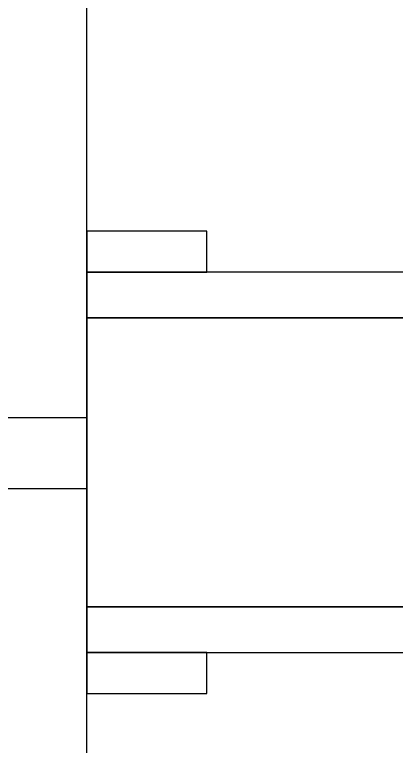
# Model space of a CAD drawing. Extents: x -37.2 to 46.7, y -36.3 to 36.3.
# Drawn here: x 36.22 to 41.47, y -3.9 to 6.15 of the extents above; entities that cross this region are included whole.
import ezdxf

# ---------------------------------------------------------------- set-up
doc = ezdxf.new("R2010")
doc.units = 0

msp = doc.modelspace()

# ---------------------------------------------------------------- linework, layer by layer
at = {"layer": 'PEC'}
msp.add_lwpolyline([(0.782718, 0.065606), (4.806404, -0.021542), (8.745242, -0.232253), (28.440375, -0.232253), (28.440375, -0.358601), (37.21516, -0.358601), (37.21516, 0.611299), (28.440375, 0.611299), (28.440375, 0.737647), (11.647264, 0.737647), (8.186979, 1.331029), (4.77372, 2.473462), (1.511433, 4.331596)], dxfattribs=at)
at = {"layer": 'ROGERS RO4360G2 (LOSSY)'}
msp.add_lwpolyline([(37.21516, -36.300683), (37.21516, 36.300683), (-37.21516, 36.300683), (-37.21516, -36.300683)], close=True, dxfattribs=at)
at = {"layer": 'ROSENBERGER_32K101-400L5_V2_GOLD'}
for points in [[(37.21516, 2.61224), (38.86516, 2.61224), (38.86516, 3.175), (37.21516, 3.175)], [(37.21516, 2.61224), (37.21516, 1.984481), (44.91516, 1.984481), (44.91516, 2.223747), (46.71516, 2.223747), (46.71516, 2.61224)], [(37.21516, -1.984481), (37.21516, -2.61224), (46.71516, -2.61224), (46.71516, -2.223747), (44.91516, -2.223747), (44.91516, -1.984481)], [(38.86516, -2.61224), (37.21516, -2.61224), (37.21516, -3.175), (38.86516, -3.175)]]:
    msp.add_lwpolyline(points, close=True, dxfattribs=at)
at = {"layer": 'ROSENBERGER_32K101-400L5_V2_TEFLON (PTFE) (LOSSY)'}
msp.add_lwpolyline([(37.21516, 1.984481), (37.21516, -1.984481), (44.91516, -1.984481), (44.91516, 1.984481)], close=True, dxfattribs=at)

doc.saveas('drawing.dxf')
